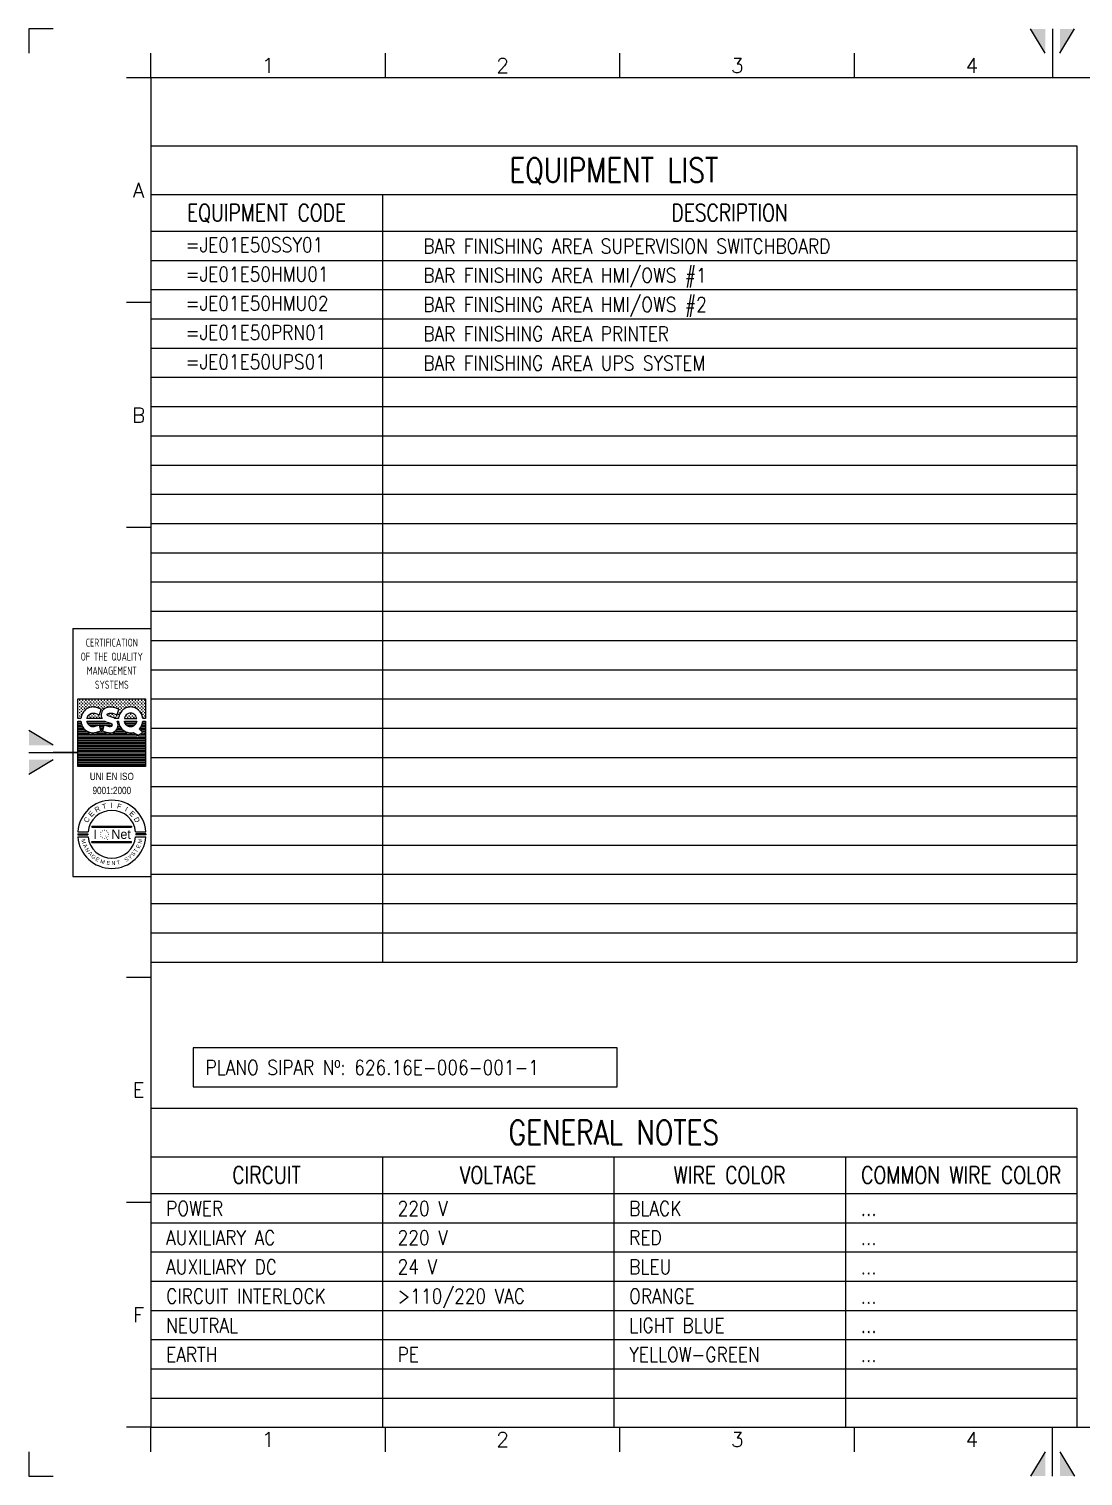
# Paper-space layout 'Layout1' of a CAD drawing. Header units: inches, sheet in millimetres. Extents: x 0 to 420, y 0 to 297.
# Drawn here: x 0 to 216.2, y 0 to 297 of the extents above; entities that cross this region are included whole.
import ezdxf
from ezdxf.enums import TextEntityAlignment as Align

# ---------------------------------------------------------------- set-up
doc = ezdxf.new("R2010")
doc.units = ezdxf.units.IN
doc.header["$MEASUREMENT"] = 0
for name, color, linetype in [('CART', 7, 'Continuous'), ('CART-TEXT', 7, 'Continuous'), ('CART-UK', 7, 'Continuous'), ('dims', 7, 'Continuous')]:
    doc.layers.add(name, color=color, linetype=linetype)
doc.styles.add('CENTBH', font='CENTBH.SHX', dxfattribs={"height": 3})
doc.styles.add('DIN', font='DIN.shx', dxfattribs={"width": 0.85})
doc.styles.add('ROMANS', font='ROMANS.shx', dxfattribs={"width": 0.85})
doc.styles.add('SIMPLEX8', font='simplex8')
doc.styles.add('style3', font='arial.ttf')
doc.styles.add('UNI EN ISO 2', font='swissel.ttf', dxfattribs={"width": 0.6})
doc.styles.add('UNIV', font='UNIV.SHX', dxfattribs={"height": 5})

# ---------------------------------------------------------------- blocks, each defined once
blk = doc.blocks.new('*X3')
at = {"color": 0}
for p, q in [((6.16, 234.31), (6.57, 234.31)), ((6.16, 234), (6.64, 234)), ((6.16, 233.68), (6.74, 233.68)), ((6.16, 233.36), (6.89, 233.36)), ((6.16, 233.04), (7.09, 233.04)), ((6.16, 232.73), (7.37, 232.73)), ((6.16, 232.41), (7.76, 232.41)), ((6.16, 232.09), (8.43, 232.09)), ((6.16, 231.77), (17.87, 231.77)), ((8.04, 234.31), (11.69, 234.31)), ((8.18, 234), (12.66, 234)), ((8.45, 233.68), (10.12, 233.68)), ((9.87, 232.09), (11.93, 232.09)), ((10.56, 233.68), (11.24, 233.68)), ((10.64, 233.36), (11.16, 233.36)), ((10.71, 233.04), (11.08, 233.04)), ((10.75, 232.41), (11.05, 232.41)), ((10.79, 232.73), (11.01, 232.73)), ((11.68, 233.68), (12.98, 233.68)), ((13.29, 232.09), (16.13, 232.09)), ((13.83, 232.41), (15.46, 232.41)), ((14.11, 232.73), (15.07, 232.73)), ((14.28, 233.04), (14.79, 233.04)), ((14.38, 233.36), (14.59, 233.36)), ((14.41, 233.68), (14.44, 233.68)), ((15.74, 234.31), (17.96, 234.31)), ((15.88, 234), (17.82, 234)), ((16.15, 233.68), (17.55, 233.68)), ((18.91, 233.04), (19.84, 233.04)), ((18.96, 232.73), (19.84, 232.73)), ((18.96, 231.77), (19.84, 231.77)), ((19.11, 233.36), (19.84, 233.36)), ((19.26, 233.68), (19.84, 233.68)), ((19.28, 232.41), (19.84, 232.41)), ((19.36, 234), (19.84, 234)), ((19.43, 234.31), (19.84, 234.31)), ((19.53, 232.09), (19.84, 232.09)), ((6.16, 231.46), (18.21, 231.46)), ((6.16, 231.14), (19.84, 231.14)), ((6.16, 230.82), (19.84, 230.82)), ((6.16, 230.5), (19.84, 230.5)), ((6.16, 230.19), (19.84, 230.19)), ((6.16, 229.87), (19.84, 229.87)), ((6.16, 229.55), (19.84, 229.55)), ((6.16, 229.24), (19.84, 229.24)), ((6.16, 228.92), (19.84, 228.92)), ((18.4, 231.46), (19.84, 231.46)), ((6.16, 228.6), (19.84, 228.6)), ((6.16, 228.28), (19.84, 228.28)), ((6.16, 227.97), (19.84, 227.97)), ((6.16, 227.65), (19.84, 227.65)), ((6.16, 227.33), (19.84, 227.33)), ((6.16, 227.01), (19.84, 227.01)), ((6.16, 226.69), (19.84, 226.69)), ((6.16, 226.38), (19.84, 226.38)), ((6.16, 226.06), (19.84, 226.06)), ((6.16, 225.74), (19.84, 225.74)), ((6.16, 225.43), (19.84, 225.43))]:
    blk.add_line(p, q, dxfattribs=at)
blk = doc.blocks.new('*X2')
at = {"color": 0}
for p, q in [((6.16, 238.44), (6.19, 238.44)), ((6.16, 237.81), (6.19, 237.81)), ((6.35, 238.76), (6.51, 238.76)), ((6.35, 238.12), (6.51, 238.12)), ((6.43, 238.68), (6.43, 238.84)), ((6.43, 238.05), (6.43, 238.2)), ((6.67, 238.44), (6.83, 238.44)), ((6.67, 237.81), (6.83, 237.81)), ((6.75, 238.36), (6.75, 238.52)), ((6.75, 237.73), (6.75, 237.89)), ((6.98, 238.76), (7.14, 238.76)), ((6.98, 238.12), (7.14, 238.12)), ((7.06, 238.68), (7.06, 238.84)), ((7.06, 238.05), (7.06, 238.2)), ((7.3, 238.44), (7.46, 238.44)), ((7.3, 237.81), (7.46, 237.81)), ((7.38, 238.36), (7.38, 238.52)), ((7.38, 237.73), (7.38, 237.89)), ((7.62, 238.76), (7.78, 238.76)), ((7.62, 238.12), (7.78, 238.12)), ((7.7, 238.68), (7.7, 238.84)), ((7.7, 238.05), (7.7, 238.2)), ((7.94, 238.44), (8.1, 238.44)), ((7.94, 237.81), (8.1, 237.81)), ((8.02, 238.36), (8.02, 238.52)), ((8.02, 237.73), (8.02, 237.89)), ((8.25, 238.76), (8.41, 238.76)), ((8.25, 238.12), (8.41, 238.12)), ((8.33, 238.68), (8.33, 238.84)), ((8.33, 238.05), (8.33, 238.2)), ((8.57, 238.44), (8.73, 238.44)), ((8.57, 237.81), (8.73, 237.81)), ((8.65, 238.36), (8.65, 238.52)), ((8.65, 237.73), (8.65, 237.89)), ((8.89, 238.76), (9.05, 238.76)), ((8.89, 238.12), (9.05, 238.12)), ((8.97, 238.68), (8.97, 238.84)), ((8.97, 238.05), (8.97, 238.2)), ((9.21, 238.44), (9.37, 238.44)), ((9.21, 237.81), (9.37, 237.81)), ((9.29, 238.36), (9.29, 238.52)), ((9.29, 237.73), (9.29, 237.89)), ((9.52, 238.76), (9.68, 238.76)), ((9.52, 238.12), (9.68, 238.12)), ((9.6, 238.68), (9.6, 238.84)), ((9.6, 238.05), (9.6, 238.2)), ((9.84, 238.44), (10, 238.44)), ((9.84, 237.81), (10, 237.81)), ((9.92, 238.36), (9.92, 238.52)), ((9.92, 237.73), (9.92, 237.89)), ((10.16, 238.76), (10.32, 238.76)), ((10.16, 238.12), (10.32, 238.12)), ((10.24, 238.68), (10.24, 238.84)), ((10.24, 238.05), (10.24, 238.2)), ((10.48, 238.44), (10.64, 238.44)), ((10.48, 237.81), (10.64, 237.81)), ((10.56, 238.36), (10.56, 238.52)), ((10.56, 237.73), (10.56, 237.89)), ((10.79, 238.76), (10.95, 238.76)), ((10.79, 238.12), (10.95, 238.12)), ((10.87, 238.68), (10.87, 238.84)), ((10.87, 238.05), (10.87, 238.2)), ((11.11, 238.44), (11.27, 238.44)), ((11.11, 237.81), (11.27, 237.81)), ((11.19, 238.36), (11.19, 238.52)), ((11.19, 237.73), (11.19, 237.89)), ((11.43, 238.76), (11.59, 238.76)), ((11.43, 238.12), (11.59, 238.12)), ((11.51, 238.68), (11.51, 238.84)), ((11.51, 238.05), (11.51, 238.2)), ((11.75, 238.44), (11.91, 238.44)), ((11.75, 237.81), (11.91, 237.81)), ((11.83, 238.36), (11.83, 238.52)), ((11.83, 237.73), (11.83, 237.89)), ((12.06, 238.76), (12.22, 238.76)), ((12.06, 238.12), (12.22, 238.12)), ((12.14, 238.68), (12.14, 238.84)), ((12.14, 238.05), (12.14, 238.2)), ((12.38, 238.44), (12.54, 238.44)), ((12.38, 237.81), (12.54, 237.81)), ((12.46, 238.36), (12.46, 238.52)), ((12.46, 237.73), (12.46, 237.89)), ((12.7, 238.76), (12.86, 238.76)), ((12.7, 238.12), (12.86, 238.12)), ((12.78, 238.68), (12.78, 238.84)), ((12.78, 238.05), (12.78, 238.2)), ((13.02, 238.44), (13.18, 238.44)), ((13.02, 237.81), (13.18, 237.81)), ((13.1, 238.36), (13.1, 238.52)), ((13.1, 237.73), (13.1, 237.89)), ((13.33, 238.76), (13.49, 238.76)), ((13.33, 238.12), (13.49, 238.12)), ((13.41, 238.68), (13.41, 238.84)), ((13.41, 238.05), (13.41, 238.2)), ((13.65, 238.44), (13.81, 238.44)), ((13.65, 237.81), (13.81, 237.81)), ((13.73, 238.36), (13.73, 238.52)), ((13.73, 237.73), (13.73, 237.89)), ((13.97, 238.76), (14.13, 238.76)), ((13.97, 238.12), (14.13, 238.12)), ((14.05, 238.68), (14.05, 238.84)), ((14.05, 238.05), (14.05, 238.2)), ((14.29, 238.44), (14.45, 238.44)), ((14.29, 237.81), (14.45, 237.81)), ((14.37, 238.36), (14.37, 238.52)), ((14.37, 237.73), (14.37, 237.89)), ((14.6, 238.76), (14.76, 238.76)), ((14.6, 238.12), (14.76, 238.12)), ((14.68, 238.68), (14.68, 238.84)), ((14.68, 238.05), (14.68, 238.2)), ((14.92, 238.44), (15.08, 238.44)), ((14.92, 237.81), (15.08, 237.81)), ((15, 238.36), (15, 238.52)), ((15, 237.73), (15, 237.89)), ((15.24, 238.76), (15.4, 238.76)), ((15.24, 238.12), (15.4, 238.12)), ((15.32, 238.68), (15.32, 238.84)), ((15.32, 238.05), (15.32, 238.2)), ((15.56, 238.44), (15.72, 238.44)), ((15.56, 237.81), (15.72, 237.81)), ((15.64, 238.36), (15.64, 238.52)), ((15.64, 237.73), (15.64, 237.89)), ((15.87, 238.76), (16.03, 238.76)), ((15.87, 238.12), (16.03, 238.12)), ((15.95, 238.68), (15.95, 238.84)), ((15.95, 238.05), (15.95, 238.2)), ((16.19, 238.44), (16.35, 238.44)), ((16.19, 237.81), (16.35, 237.81)), ((16.27, 238.36), (16.27, 238.52)), ((16.27, 237.73), (16.27, 237.89)), ((16.51, 238.76), (16.67, 238.76)), ((16.51, 238.12), (16.67, 238.12)), ((16.59, 238.68), (16.59, 238.84)), ((16.59, 238.05), (16.59, 238.2)), ((16.83, 238.44), (16.99, 238.44)), ((16.83, 237.81), (16.99, 237.81)), ((16.91, 238.36), (16.91, 238.52)), ((16.91, 237.73), (16.91, 237.89)), ((17.14, 238.76), (17.3, 238.76)), ((17.14, 238.12), (17.3, 238.12)), ((17.22, 238.68), (17.22, 238.84)), ((17.22, 238.05), (17.22, 238.2)), ((17.46, 238.44), (17.62, 238.44)), ((17.46, 237.81), (17.62, 237.81)), ((17.54, 238.36), (17.54, 238.52)), ((17.54, 237.73), (17.54, 237.89)), ((17.78, 238.76), (17.94, 238.76)), ((17.78, 238.12), (17.94, 238.12)), ((17.86, 238.68), (17.86, 238.84)), ((17.86, 238.05), (17.86, 238.2)), ((18.1, 238.44), (18.26, 238.44)), ((18.1, 237.81), (18.26, 237.81)), ((18.18, 238.36), (18.18, 238.52)), ((18.18, 237.73), (18.18, 237.89)), ((18.41, 238.76), (18.57, 238.76)), ((18.41, 238.12), (18.57, 238.12)), ((18.49, 238.68), (18.49, 238.84)), ((18.49, 238.05), (18.49, 238.2)), ((18.73, 238.44), (18.89, 238.44)), ((18.73, 237.81), (18.89, 237.81)), ((18.81, 238.36), (18.81, 238.52)), ((18.81, 237.73), (18.81, 237.89)), ((19.05, 238.76), (19.21, 238.76)), ((19.05, 238.12), (19.21, 238.12)), ((19.13, 238.68), (19.13, 238.84)), ((19.13, 238.05), (19.13, 238.2)), ((19.37, 238.44), (19.53, 238.44)), ((19.37, 237.81), (19.53, 237.81)), ((19.45, 238.36), (19.45, 238.52)), ((19.45, 237.73), (19.45, 237.89)), ((19.68, 238.76), (19.84, 238.76)), ((19.68, 238.12), (19.84, 238.12)), ((19.76, 238.68), (19.76, 238.84)), ((19.76, 238.05), (19.76, 238.2)), ((6.16, 237.17), (6.19, 237.17)), ((6.16, 236.54), (6.19, 236.54)), ((6.16, 235.9), (6.19, 235.9)), ((6.16, 235.27), (6.19, 235.27)), ((6.35, 237.49), (6.51, 237.49)), ((6.35, 236.85), (6.51, 236.85)), ((6.35, 236.22), (6.51, 236.22)), ((6.35, 235.59), (6.51, 235.59)), ((6.43, 237.41), (6.43, 237.57)), ((6.43, 236.78), (6.43, 236.93)), ((6.43, 236.14), (6.43, 236.3)), ((6.43, 235.51), (6.43, 235.66)), ((6.67, 237.17), (6.83, 237.17)), ((6.67, 236.54), (6.83, 236.54)), ((6.67, 235.9), (6.79, 235.9)), ((6.75, 237.09), (6.75, 237.25)), ((6.75, 236.46), (6.75, 236.62)), ((6.75, 235.82), (6.75, 235.98)), ((6.98, 236.85), (7.14, 236.85)), ((6.98, 237.49), (7.14, 237.49)), ((7.06, 237.41), (7.06, 237.57)), ((7.06, 236.78), (7.06, 236.93)), ((7.3, 237.17), (7.46, 237.17)), ((7.38, 237.09), (7.38, 237.25)), ((7.62, 237.49), (7.78, 237.49)), ((7.7, 237.41), (7.7, 237.57)), ((7.94, 237.17), (7.96, 237.17)), ((8.02, 237.2), (8.02, 237.25)), ((8.08, 235.27), (8.1, 235.27)), ((8.25, 237.49), (8.41, 237.49)), ((8.26, 235.59), (8.41, 235.59)), ((8.33, 237.41), (8.33, 237.57)), ((8.33, 235.51), (8.33, 235.66)), ((8.57, 235.27), (8.73, 235.27)), ((8.62, 235.9), (8.73, 235.9)), ((8.65, 235.82), (8.65, 235.92)), ((8.65, 235.19), (8.65, 235.35)), ((8.89, 237.49), (9.05, 237.49)), ((8.89, 235.59), (9.05, 235.59)), ((8.97, 237.47), (8.97, 237.57)), ((8.97, 235.51), (8.97, 235.66)), ((9.21, 235.9), (9.37, 235.9)), ((9.21, 235.27), (9.37, 235.27)), ((9.29, 235.82), (9.29, 235.98)), ((9.29, 235.19), (9.29, 235.35)), ((9.52, 237.49), (9.68, 237.49)), ((9.52, 235.59), (9.68, 235.59)), ((9.6, 237.44), (9.6, 237.57)), ((9.6, 235.51), (9.6, 235.66)), ((9.84, 235.27), (10, 235.27)), ((9.92, 235.82), (9.92, 235.85)), ((9.92, 235.19), (9.92, 235.35)), ((10.16, 237.49), (10.32, 237.49)), ((10.16, 235.59), (10.32, 235.59)), ((10.24, 237.41), (10.24, 237.57)), ((10.24, 235.51), (10.24, 235.66)), ((10.48, 235.27), (10.64, 235.27)), ((10.49, 237.17), (10.64, 237.17)), ((10.56, 237.15), (10.56, 237.25)), ((10.56, 235.19), (10.56, 235.35)), ((10.6, 235.9), (10.64, 235.9)), ((10.79, 237.49), (10.95, 237.49)), ((10.87, 237.41), (10.87, 237.57)), ((10.91, 236.85), (10.95, 236.85)), ((11.11, 237.17), (11.27, 237.17)), ((11.19, 237.09), (11.19, 237.25)), ((11.43, 237.49), (11.59, 237.49)), ((11.51, 237.41), (11.51, 237.57)), ((12.06, 237.49), (12.22, 237.49)), ((12.14, 237.41), (12.14, 237.57)), ((12.38, 235.9), (12.54, 235.9)), ((12.46, 235.82), (12.46, 235.98)), ((12.7, 237.49), (12.86, 237.49)), ((12.7, 235.59), (12.86, 235.59)), ((12.78, 237.48), (12.78, 237.57)), ((12.78, 235.51), (12.78, 235.66)), ((13.02, 235.9), (13.18, 235.9)), ((13.1, 235.82), (13.1, 235.98)), ((13.33, 237.49), (13.49, 237.49)), ((13.33, 235.59), (13.49, 235.59)), ((13.41, 237.41), (13.41, 237.57)), ((13.41, 235.51), (13.41, 235.66)), ((13.65, 235.27), (13.81, 235.27)), ((13.73, 235.19), (13.73, 235.35)), ((13.97, 237.49), (14.13, 237.49)), ((13.97, 235.59), (14.13, 235.59)), ((14.05, 237.41), (14.05, 237.57)), ((14.05, 235.51), (14.05, 235.66)), ((14.29, 237.17), (14.45, 237.17)), ((14.29, 235.9), (14.45, 235.9)), ((14.29, 235.27), (14.29, 235.27)), ((14.37, 237.09), (14.37, 237.25)), ((14.37, 235.82), (14.37, 235.98)), ((14.42, 236.54), (14.45, 236.54)), ((14.6, 236.85), (14.76, 236.85)), ((14.6, 236.22), (14.66, 236.22)), ((14.6, 237.49), (14.76, 237.49)), ((14.68, 237.41), (14.68, 237.57)), ((14.68, 236.78), (14.68, 236.93)), ((14.68, 236.26), (14.68, 236.3)), ((14.92, 237.17), (15.08, 237.17)), ((15, 237.09), (15, 237.25)), ((15.24, 237.49), (15.4, 237.49)), ((15.32, 237.41), (15.32, 237.57)), ((15.56, 237.17), (15.66, 237.17)), ((15.64, 237.16), (15.64, 237.25)), ((15.87, 237.49), (16.03, 237.49)), ((15.95, 237.41), (15.95, 237.57)), ((15.95, 235.51), (15.95, 235.58)), ((15.96, 235.59), (16.03, 235.59)), ((16.19, 235.27), (16.35, 235.27)), ((16.27, 235.82), (16.27, 235.87)), ((16.27, 235.19), (16.27, 235.35)), ((16.32, 235.9), (16.35, 235.9)), ((16.51, 237.49), (16.67, 237.49)), ((16.51, 235.59), (16.67, 235.59)), ((16.59, 237.47), (16.59, 237.57)), ((16.59, 235.51), (16.59, 235.66)), ((16.83, 235.9), (16.99, 235.9)), ((16.83, 235.27), (16.99, 235.27)), ((16.91, 235.82), (16.91, 235.98)), ((16.91, 235.19), (16.91, 235.35)), ((17.14, 237.49), (17.3, 237.49)), ((17.14, 235.59), (17.3, 235.59)), ((17.22, 237.45), (17.22, 237.57)), ((17.22, 235.51), (17.22, 235.66)), ((17.46, 235.27), (17.62, 235.27)), ((17.54, 235.19), (17.54, 235.35)), ((17.78, 237.49), (17.94, 237.49)), ((17.86, 237.41), (17.86, 237.57)), ((18.1, 237.17), (18.26, 237.17)), ((18.18, 237.1), (18.18, 237.25)), ((18.41, 237.49), (18.57, 237.49)), ((18.49, 237.41), (18.49, 237.57)), ((18.49, 236.86), (18.49, 236.93)), ((18.5, 236.85), (18.57, 236.85)), ((18.73, 237.17), (18.89, 237.17)), ((18.81, 237.09), (18.81, 237.25)), ((18.81, 236.54), (18.81, 236.62)), ((18.81, 236.54), (18.89, 236.54)), ((19.05, 237.49), (19.21, 237.49)), ((19.05, 236.85), (19.21, 236.85)), ((19.05, 236.22), (19.21, 236.22)), ((19.13, 237.41), (19.13, 237.57)), ((19.13, 236.78), (19.13, 236.93)), ((19.13, 236.14), (19.13, 236.3)), ((19.37, 237.17), (19.53, 237.17)), ((19.37, 236.54), (19.53, 236.54)), ((19.37, 235.9), (19.53, 235.9)), ((19.41, 235.27), (19.53, 235.27)), ((19.45, 237.09), (19.45, 237.25)), ((19.45, 236.46), (19.45, 236.62)), ((19.45, 235.82), (19.45, 235.98)), ((19.45, 235.19), (19.45, 235.35)), ((19.68, 236.85), (19.84, 236.85)), ((19.68, 237.49), (19.84, 237.49)), ((19.68, 236.22), (19.84, 236.22)), ((19.68, 235.59), (19.84, 235.59)), ((19.76, 237.41), (19.76, 237.57)), ((19.76, 236.78), (19.76, 236.93)), ((19.76, 236.14), (19.76, 236.3)), ((19.76, 235.51), (19.76, 235.66))]:
    blk.add_line(p, q, dxfattribs=at)
blk = doc.blocks.new('BK04_A3')
at = {"color": 9}
for p, q in [((5, 297), (0, 297)), ((0, 297), (0, 292)), ((208.5, 292), (205.5, 297)), ((210, 297), (210, 287)), ((211.5, 292), (214.5, 297)), ((25, 287), (25, 292)), ((73.12, 287), (73.12, 292)), ((121.25, 287), (121.25, 292)), ((169.38, 287), (169.38, 292)), ((25, 287), (20, 287)), ((25, 240.83), (20, 240.83)), ((25, 194.67), (20, 194.67)), ((5, 150), (0, 153)), ((0, 148.5), (10, 148.5)), ((10, 148.5), (5, 148.5)), ((5, 147), (0, 144)), ((25, 102.33), (20, 102.33)), ((25, 56.17), (20, 56.17)), ((25, 10), (20, 10)), ((25, 5), (25, 10)), ((73.12, 5), (73.12, 10)), ((121.25, 5), (121.25, 10)), ((169.38, 5), (169.38, 10)), ((210, 0), (210, 10)), ((0, 5), (0, 0)), ((208.5, 5), (205.5, 0)), ((211.5, 5), (214.5, 0)), ((0, 0), (5, 0))]:
    blk.add_line(p, q, dxfattribs=at)
at = {"color": 2}
for p, q in [((410, 287), (25, 287)), ((25, 287), (25, 10)), ((25, 10), (410, 10))]:
    blk.add_line(p, q, dxfattribs=at)
at = {"color": 9}
for points in [[(205.5, 297), (208.5, 292), (208.5, 297)], [(211.5, 297), (211.5, 292), (214.5, 297)], [(0, 153), (5, 150), (0, 150)], [(0, 147), (5, 147), (0, 144)], [(208.5, 0), (208.5, 5), (205.5, 0)], [(214.5, 0), (211.5, 5), (211.5, 0)]]:
    blk.add_solid(points, dxfattribs=at)
at = {"layer": 'CART', "color": 9}
for p, q in [((9, 173.96), (25, 173.96)), ((9, 173.96), (9, 123.04)), ((10, 131.8), (10, 131.62)), ((10, 131.8), (12.1, 131.8)), ((10, 131.62), (12.1, 131.62)), ((10.02, 132.23), (12.13, 132.23)), ((10.02, 131.18), (12.13, 131.18)), ((10.09, 131.71), (12.01, 131.71)), ((12.1, 131.8), (12.1, 131.62)), ((12.93, 133.37), (21.07, 133.37)), ((12.93, 133.37), (12.93, 133.2)), ((12.93, 133.2), (21.07, 133.2)), ((13.02, 133.28), (20.98, 133.28)), ((21.07, 133.37), (21.07, 133.2)), ((21.87, 132.23), (23.98, 132.23)), ((21.87, 131.18), (23.98, 131.18)), ((21.9, 131.8), (21.9, 131.62)), ((24, 131.8), (21.9, 131.8)), ((24, 131.62), (21.9, 131.62)), ((23.91, 131.71), (21.99, 131.71)), ((24, 131.8), (24, 131.62)), ((12.93, 130.22), (21.07, 130.22)), ((12.93, 130.05), (12.93, 130.22)), ((12.93, 130.05), (21.07, 130.05)), ((13.02, 130.13), (20.98, 130.13)), ((21.07, 130.05), (21.07, 130.22)), ((9, 123.04), (25, 123.04))]:
    blk.add_line(p, q, dxfattribs=at)
for points in [[(16.17, 156.44, -0.030484), (16.31, 156.51, -0.103551), (16.76, 156.6, -0.078566), (17.12, 156.55), (18.07, 156.24), (18.45, 157.41), (17.5, 157.72, 0.078566), (16.76, 157.83, 0.103551), (15.81, 157.64, 0.031637), (15.53, 157.49, 0.415307), (15.04, 155.46), (11.9, 155.46, -0.050537), (11.98, 155.76, -0.096344), (12.27, 156.21, -0.100445), (12.69, 156.51, -0.103551), (13.15, 156.6, -0.078566), (13.5, 156.55), (14.46, 156.24), (14.84, 157.41), (13.88, 157.72, 0.078566), (13.15, 157.84, 0.103551), (12.2, 157.64, 0.100445), (11.38, 157.06, 0.096344), (10.84, 156.21, 0.069609), (10.66, 155.46), (10.06, 155.46), (10.06, 159.54), (23.94, 159.54), (23.94, 155.46), (23.34, 155.46, 0.069609), (23.16, 156.21, 0.096344), (22.62, 157.06, 0.100445), (21.8, 157.64, 0.103551), (20.85, 157.84, 0.103551), (19.9, 157.64, 0.100445), (19.08, 157.06, 0.096344), (18.54, 156.21, 0.069609), (18.36, 155.46), (17.64, 155.46, 0.07699), (17.2, 155.68), (16.22, 156, -0.636514)], [(19.6, 155.46), (22.1, 155.46, 0.050537), (22.02, 155.76, 0.096344), (21.73, 156.21, 0.100445), (21.31, 156.51, 0.103551), (20.85, 156.6, 0.103551), (20.39, 156.51, 0.100445), (19.97, 156.21, 0.096344), (19.68, 155.76, 0.050537)], [(19.6, 154.92), (22.1, 154.92, -0.050537), (22.02, 154.62, -0.096344), (21.73, 154.17, -0.100445), (21.31, 153.87, -0.103551), (20.85, 153.78, -0.103551), (20.39, 153.87, -0.100445), (19.97, 154.17, -0.096344), (19.68, 154.62, -0.050537)]]:
    blk.add_lwpolyline(points, format="xyb", close=True, dxfattribs=at)
blk.add_lwpolyline([(16.69, 153.78, -0.088447), (16.3, 153.83), (15.34, 154.14), (15.06, 152.97), (15.84, 152.69, 0.087408), (16.65, 152.54, 0.019259), (16.83, 152.55, 0.54515), (18.11, 154.92), (18.36, 154.92, 0.069609), (18.54, 154.17, 0.096344), (19.08, 153.32, 0.100445), (19.9, 152.74, 0.103551), (20.85, 152.54, 0.061705), (21.43, 152.62, -0.102297), (22.29, 151.97), (23.38, 152.58, 0.068279), (22.63, 153.33, 0.095519), (23.16, 154.17, 0.069609), (23.34, 154.92), (23.94, 154.92), (23.94, 145.66), (10.06, 145.66), (10.06, 154.92), (10.66, 154.92, 0.069609), (10.84, 154.17, 0.096344), (11.38, 153.32, 0.100445), (12.2, 152.74, 0.103551), (13.15, 152.54, 0.078566), (13.88, 152.66), (14.74, 152.97), (14.46, 154.14), (13.5, 153.83, -0.078566), (13.15, 153.78, -0.103551), (12.69, 153.87, -0.100445), (12.27, 154.17, -0.096344), (11.98, 154.62, -0.050537), (11.9, 154.92), (15.6, 154.92, 0.043461), (15.84, 154.82), (16.82, 154.51, -0.866802), (16.7, 153.78)], format="xyb", dxfattribs=at)
at = {"layer": 'CART', "color": 9, "const_width": 0.0963}
for points in [[(14.64, 131.66, 1), (14.64, 131.76, 1)], [(14.72, 132.09, 1), (14.77, 132.17, 1)], [(14.77, 131.25, 1), (14.72, 131.33, 1)], [(15.01, 132.41, 1), (15.1, 132.46, 1)], [(15.1, 130.96, 1), (15.01, 131, 1)], [(15.43, 132.55, 1), (15.52, 132.55, 1)], [(15.52, 130.87, 1), (15.43, 130.87, 1)], [(15.72, 131.38, 1), (15.64, 131.33, 1)], [(15.85, 132.46, 1), (15.94, 132.41, 1)], [(15.94, 131, 1), (15.85, 130.96, 1)], [(16.15, 130.63, 1), (16.07, 130.58, 1)], [(16.18, 132.17, 1), (16.23, 132.09, 1)], [(16.23, 131.33, 1), (16.18, 131.25, 1)], [(16.32, 131.76, 1), (16.32, 131.66, 1)]]:
    blk.add_lwpolyline(points, format="xyb", close=True, dxfattribs=at)
at = {"layer": 'CART', "color": 9}
for radius, start, end in [(7, 4.3012, 175.6988), (4.9, 6.1506, 173.8494), (7, 184.3012, 355.6988), (4.9, 186.1506, 353.8494)]:
    blk.add_arc((17, 131.71), radius, start, end, dxfattribs=at)
blk.add_blockref('*X2', (4, -79.54), dxfattribs=at)
at = {"layer": 'CART', "color": 2}
blk.add_blockref('*X3', (4, -79.54), dxfattribs=at)
at = {"color": 9, "style": 'SIMPLEX8'}
for s, p in [('1', (49.06, 289.5)), ('A', (22.5, 263.92)), ('1', (49.06, 7.5))]:
    blk.add_text(s, height=3, dxfattribs=at).set_placement(p, align=Align.MIDDLE_CENTER)
for s, p in [('2', (97.19, 289.5)), ('3', (145.31, 289.5)), ('4', (193.44, 289.5)), ('B', (22.5, 217.75)), ('E', (22.5, 79.25)), ('F', (22.5, 33.08)), ('2', (97.19, 7.5)), ('3', (145.31, 7.5)), ('4', (193.44, 7.5))]:
    blk.add_text(s, height=3, dxfattribs=at).set_placement(p, align=Align.MIDDLE)
at = {"layer": 'CART', "color": 9}
for s, height, style, width, p in [('CERTIFICATION', 1.65, 'DIN', 0.75, (17, 170.23)), ('OF THE QUALITY', 1.65, 'DIN', 0.75, (17, 167.35)), ('MANAGEMENT', 1.65, 'DIN', 0.75, (17, 164.47)), ('SYSTEMS', 1.65, 'DIN', 0.75, (17, 161.59)), ('UNI EN ISO', 1.5, 'UNI EN ISO 2', 0.8, (17, 142.84)), ('9001:2000', 1.5, 'UNI EN ISO 2', 0.8, (17, 139.96))]:
    blk.add_text(s, height=height, dxfattribs=dict(at, style=style, width=width)).set_placement(p, align=Align.CENTER)
at = {"layer": 'CART', "color": 9, "style": 'CENTBH'}
for s, height, rotation, p in [('R', 1.05, 30, (14.03, 136.86)), ('T', 1.05, 15, (15.46, 137.46)), ('F', 1.05, 345, (18.54, 137.46)), ('I', 1.05, 330, (19.98, 136.86)), ('C', 1.05, 60, (11.85, 134.68)), ('E', 1.05, 45, (12.79, 135.92)), ('E', 1.05, 315, (21.21, 135.92)), ('D', 1.05, 300, (22.15, 134.68)), ('M', 0.8, 283, (11.21, 130.26)), ('M', 0.8, 76, (22.8, 130.28)), ('A', 0.8, 298, (11.59, 129.35)), ('N', 0.8, 305, (12.01, 128.47)), ('A', 0.8, 313, (12.61, 127.76)), ('S', 0.8, 55, (21.38, 127.67)), ('T', 0.8, 56, (21.93, 128.39)), ('E', 0.8, 65, (22.44, 129.22)), ('G', 0.8, 328, (13.25, 127.11)), ('E', 0.8, 330, (14.06, 126.58)), ('M', 0.8, 343, (15.11, 126.1)), ('E', 0.8, 355, (16.28, 125.84)), ('T', 0.8, 15, (18.37, 125.91)), ('S', 0.8, 40, (20, 126.55)), ('Y', 0.8, 38, (20.74, 127.05))]:
    blk.add_text(s, height=height, rotation=rotation, dxfattribs=at).set_placement(p, align=Align.MIDDLE)
at = {"layer": 'CART', "color": 9}
for s, height, style, p in [('I', 1.05, 'CENTBH', (17, 137.66)), ('I', 1.93, 'UNIV', (13.59, 131.73)), ('Net', 1.925, 'UNIV', (18.9, 131.71)), ('N', 0.8, 'CENTBH', (17.32, 125.81))]:
    blk.add_text(s, height=height, dxfattribs=dict(at, style=style)).set_placement(p, align=Align.MIDDLE)
at = {"layer": 'CART-TEXT', "color": 2, "style": 'ROMANS'}
for tag, p, height, width in [('REVDESCRIPTIONIT6', (261.44, 266), 3, 0.85), ('REVDESCRIPTIONEN6', (261.44, 261), 2.5, 0.85), ('DRAWNBY6', (365.55, 260.16), 2.3, 0.55), ('CHECKEDBY6', (380.55, 260.16), 2.3, 0.55), ('APPROVEDBY6', (395.55, 260.16), 2.3, 0.55), ('REVDESCRIPTIONIT5', (261.44, 252), 3, 0.85), ('REVDESCRIPTIONEN5', (261.44, 247), 2.5, 0.85), ('DRAWNBY5', (365.55, 246.16), 2.3, 0.55), ('CHECKEDBY5', (380.55, 246.16), 2.3, 0.55), ('APPROVEDBY5', (395.55, 246.16), 2.3, 0.55), ('REVDESCRIPTIONIT4', (261.44, 238), 3, 0.85), ('REVDESCRIPTIONEN4', (261.44, 233), 2.5, 0.85), ('DRAWNBY4', (365.55, 232.16), 2.3, 0.55), ('CHECKEDBY4', (380.55, 232.16), 2.3, 0.55), ('APPROVEDBY4', (395.55, 232.16), 2.3, 0.55), ('REVDESCRIPTIONIT3', (261.44, 224), 3, 0.85), ('REVDESCRIPTIONEN3', (261.44, 219), 2.5, 0.85), ('DRAWNBY3', (365.55, 218.16), 2.3, 0.55), ('CHECKEDBY3', (380.55, 218.16), 2.3, 0.55), ('APPROVEDBY3', (395.55, 218.16), 2.3, 0.55), ('REVDESCRIPTIONIT2', (261.44, 210), 3, 0.85), ('REVDESCRIPTIONEN2', (261.44, 205), 2.5, 0.85), ('DRAWNBY2', (365.55, 204.16), 2.3, 0.55), ('CHECKEDBY2', (380.55, 204.16), 2.3, 0.55), ('APPROVEDBY2', (395.55, 204.16), 2.3, 0.55), ('REVDESCRIPTIONIT1', (261.44, 196), 3, 0.85), ('REVDESCRIPTIONEN1', (261.44, 191), 2.5, 0.85), ('DRAWNBY1', (365.55, 190.16), 2.3, 0.55), ('CHECKEDBY1', (380.55, 190.16), 2.3, 0.55), ('APPROVEDBY1', (395.55, 190.16), 2.3, 0.55), ('CONTRACTUALITEM', (352.64, 140.82), 3, 0.85), ('OBTAINEDFROM', (352.64, 131.82), 3, 0.85), ('REPLACES', (352.64, 122.82), 3, 0.85), ('SHOP', (352.64, 111.82), 3, 0.85), ('REVA', (397.64, 111.82), 3, 0.85), ('JOBN', (232.64, 99.82), 3, 0.85), ('PIECES', (332.64, 99.82), 3, 0.85), ('PROGNR', (372.64, 99.82), 3, 0.85), ('PATTERNDB', (232.64, 88.82), 3, 0.85), ('PATTERNCODE', (292.64, 88.82), 3, 0.85), ('UNIT', (352.64, 88.82), 3, 0.85), ('ITEM', (392.64, 88.82), 3, 0.85), ('MATERIALIT', (242.64, 81.82), 3, 0.85), ('TREATMENTSIT', (342.64, 81.82), 3, 0.85), ('MATERIALEN', (242.64, 76.82), 2.5, 0.85), ('TREATMENTSEN', (342.64, 76.82), 2.5, 0.85), ('MACHINEINITIALS', (232.64, 64.82), 3, 0.85), ('CLASSIFICATION', (262.64, 64.82), 3, 0.85), ('WEIGHT', (322.64, 64.82), 3, 0.85), ('INERTIALMOMENT', (367.64, 64.82), 3, 0.85), ('FILENAME', (247.48, 6.42), 2.5, 0.7)]:
    blk.add_attdef(tag, p, '', height=height, dxfattribs=dict(at, width=width))
for tag, height, width, p in [('REV6', 2.7, 0.85, (235, 263.5)), ('DATE6', 2.7, 0.7, (250, 263.5)), ('REV5', 2.7, 0.85, (235, 249.5)), ('DATE5', 2.7, 0.7, (250, 249.5)), ('REV4', 2.7, 0.85, (235, 235.5)), ('DATE4', 2.7, 0.7, (250, 235.5)), ('REV3', 2.7, 0.85, (235, 221.5)), ('DATE3', 2.7, 0.7, (250, 221.5)), ('REV2', 2.7, 0.85, (235, 207.5)), ('DATE2', 2.7, 0.7, (250, 207.5)), ('REV1', 2.7, 0.85, (235, 193.5)), ('DATE1', 2.7, 0.7, (250, 193.5)), ('SHEETS', 3, 0.85, (395, 30.56)), ('SHEET', 3, 0.85, (395, 21.21))]:
    blk.add_attdef(tag, text='', height=height, dxfattribs=dict(at, width=width)).set_placement(p, align=Align.MIDDLE)
blk.add_attdef('TPC', (352.64, 149.82), '', height=3, dxfattribs=at)
at = {"layer": 'CART-TEXT', "color": 2, "style": 'ROMANS', "width": 0.85}
for tag, height, p in [('TITLEIT-1', 4.5, (304.68, 55.73)), ('TITLEIT-2', 4.5, (304.68, 48.73)), ('SCALE', 3, (398.91, 45.32)), ('TITLEIT-3', 3, (305, 43.37)), ('TITLEEN-1', 3, (305, 38.51)), ('SIZE', 3, (398.91, 37.82)), ('REVS', 5, (372.58, 22.93))]:
    blk.add_attdef(tag, text='', height=height, dxfattribs=at).set_placement(p, align=Align.CENTER)
at = {"layer": 'CART-TEXT', "color": 2, "style": 'ROMANS', "width": 0.7}
blk.add_attdef('DRAWINGNUMBER', text='', height=7, dxfattribs=at).set_placement((362.11, 22.81), align=Align.RIGHT)
blk = doc.blocks.new('2')
at = {"layer": 'CART', "color": 2}
for p, q in [((47.5, 0), (47.5, -30)), ((190, 0), (190, -30))]:
    blk.add_line(p, q, dxfattribs=at)
at = {"layer": 'CART', "color": 9}
for p, q in [((0, -6), (190, -6)), ((0, -12), (190, -12)), ((0, -18), (190, -18)), ((0, -24), (190, -24))]:
    blk.add_line(p, q, dxfattribs=at)
at = {"layer": 'CART', "color": 7}
blk.add_line((0, -30), (190, -30), dxfattribs=at)
blk = doc.blocks.new('1')
at = {"layer": 'CART', "color": 2}
for p, q in [((0, 0), (190, 0)), ((190, 0), (190, -47.5)), ((0, -10), (190, -10)), ((47.5, -10), (47.5, -47.5)), ((0, -17.5), (190, -17.5))]:
    blk.add_line(p, q, dxfattribs=at)
at = {"layer": 'CART', "color": 9}
for p, q in [((0, -23.5), (190, -23.5)), ((0, -29.5), (190, -29.5)), ((0, -35.5), (190, -35.5)), ((0, -41.5), (190, -41.5))]:
    blk.add_line(p, q, dxfattribs=at)
at = {"layer": 'CART', "color": 7}
blk.add_line((0, -47.5), (190, -47.5), dxfattribs=at)
at = {"layer": 'CART-UK', "color": 2, "style": 'ROMANS', "width": 0.8}
for s, height, p in [('EQUIPMENT LIST', 5, (95, -7.46)), ('EQUIPMENT CODE', 3.5, (23.75, -15.46)), ('DESCRIPTION', 3.5, (118.75, -15.46))]:
    blk.add_text(s, height=height, dxfattribs=at).set_placement(p, align=Align.CENTER)
blk = doc.blocks.new('1-A')
at = {"layer": 'CART', "color": 2}
for p, q in [((0, 0), (190, 0)), ((190, 0), (190, -65.52)), ((0, -10), (190, -10)), ((47.5, -10), (47.5, -65.5)), ((95, -10), (95, -65.5)), ((142.5, -10), (142.5, -65.5)), ((0, -17.5), (190, -17.5))]:
    blk.add_line(p, q, dxfattribs=at)
at = {"layer": 'CART', "color": 9}
for p, q in [((0, -23.5), (190, -23.5)), ((0, -29.5), (190, -29.5)), ((0, -35.5), (190, -35.5)), ((0, -41.5), (190, -41.5)), ((0, -47.5), (190, -47.5)), ((0, -53.5), (190, -53.5)), ((0, -59.5), (190, -59.5))]:
    blk.add_line(p, q, dxfattribs=at)
at = {"layer": 'CART-UK', "color": 2, "style": 'ROMANS', "width": 0.8}
for s, height, p in [('GENERAL NOTES', 5, (95, -7.46)), ('CIRCUIT', 3.5, (23.75, -15.46)), ('VOLTAGE', 3.5, (71.25, -15.46)), ('WIRE COLOR', 3.5, (118.75, -15.46)), ('COMMON WIRE COLOR', 3.5, (166.25, -15.46))]:
    blk.add_text(s, height=height, dxfattribs=at).set_placement(p, align=Align.CENTER)
blk = doc.blocks.new('258130Lg1')
at = {"insert": (46.1, 10.34), "char_height": 2.5, "attachment_point": 9}
blk.add_mtext('\\P ', dxfattribs=at)
at = {"layer": 'CART', "color": 200, "style": 'style3'}
blk.add_text('SIPAR ACEROS SA', height=6, dxfattribs=at).set_placement((320, 174.5), align=Align.MIDDLE)
blk.add_text('ARGENTINA', height=4.5, dxfattribs=at).set_placement((320, 165.86), align=Align.MIDDLE_CENTER)

psp = doc.layouts.get("Layout1")

# ---------------------------------------------------------------- linework, layer by layer
psp.add_lwpolyline([(33.72, 79.86), (120.67, 79.86), (120.67, 87.86), (33.72, 87.86)], close=True)

# ---------------------------------------------------------------- block references
for name in ['BK04_A3', '258130Lg1']:
    psp.add_blockref(name, (0, 0))
at = {"layer": 'dims'}
for name, p in [('1', (25, 273)), ('2', (25, 225.5)), ('2', (25, 195.5)), ('2', (25, 165.5)), ('2', (25, 135.5)), ('1-A', (25, 75.5))]:
    psp.add_blockref(name, p, dxfattribs=at)

# ---------------------------------------------------------------- texts
at = {"color": 3, "style": 'ROMANS', "width": 0.85}
psp.add_text('PLANO SIPAR Nº: 626.16E-006-001-1', height=3, dxfattribs=at).set_placement((36.22, 82.36))
at = {"color": 3, "char_height": 3, "attachment_point": 1, "line_spacing_factor": 1.2, "style": 'ROMANS'}
for s, insert, width in [('=JE01E50SSY01\\P=JE01E50HMU01\\P=JE01E50HMU02\\P=JE01E50PRN01\\P=JE01E50UPS01', (32.17, 254.19), 47.5804), ('BAR FINISHING AREA SUPERVISION SWITCHBOARD\\PBAR FINISHING AREA HMI/OWS #1\\PBAR FINISHING AREA HMI/OWS #2\\PBAR FINISHING AREA PRINTER\\PBAR FINISHING AREA UPS SYSTEM', (80.91, 253.93), 139.3647), ('POWER\\PAUXILIARY AC\\PAUXILIARY DC\\PCIRCUIT INTERLOCK\\PNEUTRAL\\PEARTH', (28.14, 56.43), 80.03), ('220 V\\P220 V\\P24 V\\P>110/220 VAC\\P\\PPE', (75.64, 56.43), 80.03), ('BLACK\\PRED\\PBLEU\\PORANGE\\PLIGHT BLUE\\PYELLOW-GREEN', (123.14, 56.43), 80.03), ('...\\P...\\P...\\P...\\P...\\P...', (170.64, 56.43), 80.03)]:
    psp.add_mtext(s, dxfattribs=dict(at, insert=insert, width=width))

doc.saveas('drawing.dxf')
